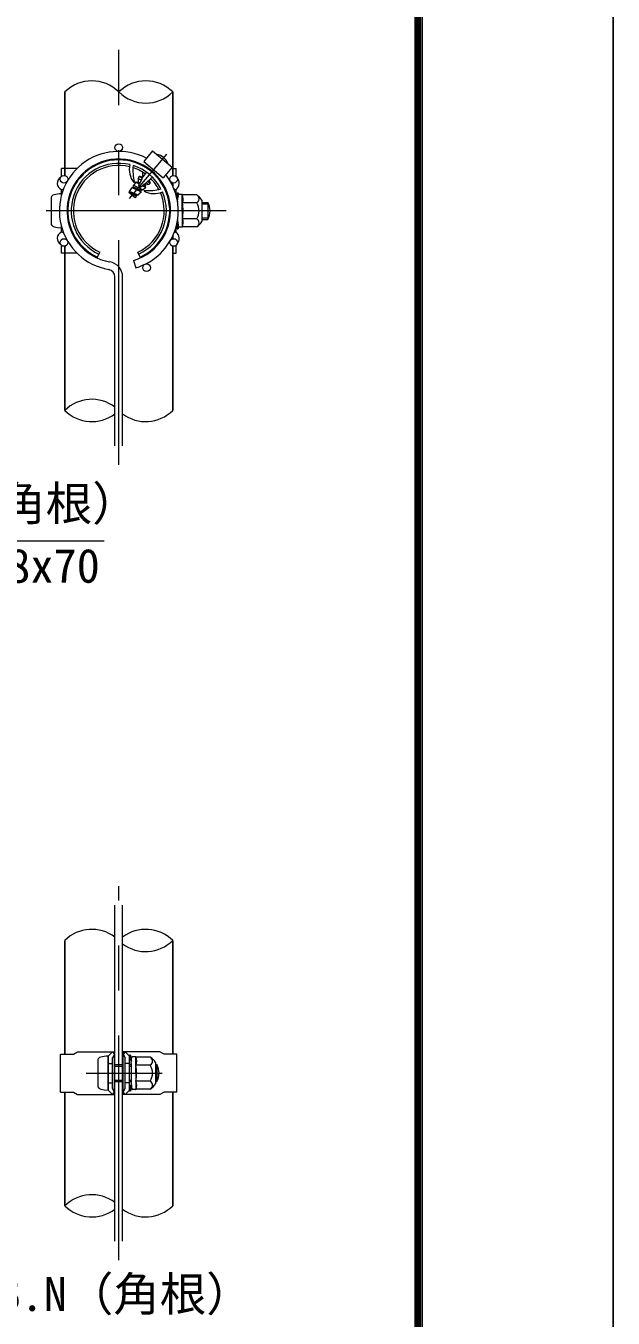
# Model space of a CAD drawing. Units: millimetres, scale not verified. Extents: x -4200 to 4200, y -2970 to 2970.
# Drawn here: x 3370 to 4200, y -420 to 1406 of the extents above; entities that cross this region are included whole.
import ezdxf
from ezdxf.enums import TextEntityAlignment as Align

# ---------------------------------------------------------------- set-up
doc = ezdxf.new("R2010")
doc.units = ezdxf.units.MM
doc.header["$LTSCALE"] = 10
doc.linetypes.add('USER1', pattern=[50.8, 31.75, -6.35, 6.35, -6.35])
for name, color, linetype, lineweight in [('0-4_D-STR-DIM', 7, 'Continuous', 13), ('0-7_D-STR1', 1, 'Continuous', 25), ('0-8_D-BMK', 2, 'USER1', 13), ('0-9_D-STR2', 7, 'Continuous', 13), ('0-A_D-STR3', 3, 'Continuous', 13), ('0-D_D-STR-TXT', 7, 'Continuous', 13), ('0-E_D-TTL', 7, 'Continuous', 25)]:
    doc.layers.add(name, color=color, linetype=linetype, lineweight=lineweight)
doc.styles.add('ＭＳ ゴシック', font='')
doc.styles.get('ＭＳ ゴシック').set_extended_font_data('MS Gothic')

msp = doc.modelspace()

# ---------------------------------------------------------------- linework, layer by layer
at = {"layer": '0-4_D-STR-DIM'}
for centre, start, end in [((3463.31, 1274.52), 45.18146, 134.81854), ((3539.51, 1274.52), 45.18146, 134.81854), ((3539.51, 1351.2), 225.18146, 314.81854), ((3463.31, 824.52), 52.7739, 134.81854), ((3463.31, 901.2), 225.18146, 307.2261), ((3539.51, 901.2), 232.7739, 314.81854), ((3463.31, 75.65), 52.7739, 134.81854), ((3539.51, 75.65), 45.18146, 127.2261), ((3539.51, 152.33), 232.7739, 314.81854), ((3463.31, -299.35), 52.7739, 134.81854), ((3463.31, -222.67), 225.18146, 307.2261), ((3539.51, -222.67), 232.7739, 314.81854)]:
    msp.add_arc(centre, 54.05, start, end, dxfattribs=at)
at = {"layer": '0-7_D-STR1'}
for p, q in [((3425.21, 1312.86), (3425.21, 1194.82)), ((3577.61, 1194.82), (3577.61, 1312.86)), ((3577.61, 1180.21), (3577.61, 1184.3)), ((3577.61, 1180.21), (3577.61, 1184.3)), ((3577.61, 1105.8), (3577.61, 1109.51)), ((3425.21, 1094.9), (3425.21, 862.86)), ((3577.61, 862.86), (3577.61, 1094.9)), ((3425.21, 113.99), (3425.21, -46.51)), ((3577.61, -46.51), (3577.61, 113.99)), ((3425.21, -100.51), (3425.21, -261.01)), ((3577.61, -261.01), (3577.61, -100.51))]:
    msp.add_line(p, q, dxfattribs=at)
at = {"layer": '0-8_D-BMK'}
for p, q in [((3501.41, 786.18), (3501.41, 1372.38)), ((3568.63, 1224.98), (3516.21, 1162.51)), ((3653.05, 1144.86), (3398.93, 1144.86)), ((3501.41, -337.69), (3501.41, 190.67)), ((3455.41, -73.51), (3562.63, -73.51))]:
    msp.add_line(p, q, dxfattribs=at)
at = {"layer": '0-9_D-STR2'}
for p, q in [((3522.32, 1074.72), (3525.41, 1064.37)), ((3496.01, 812.86), (3496.01, 1051.46)), ((3506.81, 812.86), (3506.81, 1051.46)), ((3496.01, -311.01), (3496.01, 163.99)), ((3506.81, -311.01), (3506.81, 163.99))]:
    msp.add_line(p, q, dxfattribs=at)
for centre in [(3501.41, 1234.26), (3423.98, 1189.56), (3578.83, 1189.56), (3423.98, 1100.16), (3578.83, 1100.16), (3540.76, 1064.59)]:
    msp.add_circle(centre, 5.4, dxfattribs=at)
for centre, radius, start, end in [((3501.41, 1144.86), 84, 62.37363, 260.16066), ((3501.41, 1144.86), 73.2, 286.60421, 260.16066), ((3501.41, 1144.86), 84, 286.60421, 37.62637), ((3485.21, 1051.46), 10.8, 0, 80.16066), ((3485.21, 1051.46), 21.6, 0, 80.16066)]:
    msp.add_arc(centre, radius, start, end, dxfattribs=at)
at = {"layer": '0-A_D-STR3'}
for p, q in [((3549.13, 1229.74), (3536.6, 1214.81)), ((3556.24, 1224.47), (3556.05, 1223.94)), ((3536.6, 1214.81), (3564.18, 1191.67)), ((3540.62, 1206.67), (3540.62, 1205.25)), ((3570.28, 1212.68), (3569.79, 1212.41)), ((3442.62, 1204.86), (3420.41, 1204.86)), ((3420.41, 1193.61), (3420.41, 1204.86)), ((3461.61, 1204.86), (3459.48, 1204.86)), ((3528.61, 1190.42), (3528.6, 1185.57)), ((3528.61, 1190.42), (3530.92, 1193.89)), ((3533.06, 1188.3), (3528.97, 1190.6)), ((3534.64, 1191.08), (3530.9, 1193.5)), ((3535.23, 1192.07), (3530.92, 1193.89)), ((3534.92, 1193.1), (3534.36, 1192.44)), ((3535.02, 1199.56), (3535.01, 1193.06)), ((3535.67, 1192.78), (3535.01, 1193.06)), ((3544.77, 1188.07), (3544.18, 1188.31)), ((3545.35, 1188.75), (3544.44, 1187.68)), ((3544.44, 1187.68), (3545.89, 1183.77)), ((3545.35, 1188.75), (3544.86, 1188.95)), ((3547.84, 1189.2), (3545.37, 1188.78)), ((3553.35, 1196.44), (3551.96, 1196.13)), ((3577.61, 1204.86), (3582.41, 1204.86)), ((3582.41, 1193.61), (3582.41, 1204.86)), ((3420.41, 1167.11), (3420.41, 1174.86)), ((3420.41, 1168.86), (3420.41, 1167.11)), ((3516.52, 1172.05), (3515.56, 1170.83)), ((3524.38, 1163.36), (3515.57, 1170.75)), ((3526.52, 1166.52), (3516.21, 1170.81)), ((3516.23, 1171.62), (3516.52, 1172.05)), ((3516.23, 1171.62), (3516.23, 1170.82)), ((3516.52, 1172.05), (3520.54, 1178.07)), ((3528.08, 1167.38), (3516.56, 1172.02)), ((3525.94, 1165.83), (3516.91, 1169.63)), ((3532.45, 1171.59), (3520.36, 1177.55)), ((3532.13, 1173.2), (3520.54, 1178.07)), ((3522.33, 1178.1), (3521.85, 1177.52)), ((3522.33, 1178.1), (3522.34, 1180.68)), ((3525.59, 1185.55), (3522.34, 1180.68)), ((3532.71, 1173.89), (3522.4, 1178.18)), ((3523.69, 1185.42), (3522.66, 1184.97)), ((3535.64, 1174.79), (3522.82, 1180.68)), ((3530.24, 1182.68), (3525.5, 1185.33)), ((3530.68, 1183.62), (3527.93, 1184.77)), ((3531.11, 1184.51), (3528.59, 1185.56)), ((3529.18, 1180.3), (3531.48, 1178.37)), ((3532.87, 1171.41), (3529.86, 1168.56)), ((3536.02, 1174.41), (3532.85, 1173.86)), ((3539.11, 1177.73), (3534.4, 1180.36)), ((3538.34, 1180.4), (3535.88, 1181.43)), ((3539.38, 1177.59), (3536.02, 1174.41)), ((3538.89, 1181.27), (3536.82, 1182.13)), ((3537.48, 1173.85), (3537.22, 1172.76)), ((3538.96, 1181.14), (3538.34, 1180.4)), ((3538.34, 1180.4), (3539.38, 1177.59)), ((3544.03, 1182.01), (3538.96, 1181.14)), ((3544.11, 1182.09), (3539.82, 1184.5)), ((3545.77, 1183.87), (3541.98, 1186.33)), ((3544.03, 1182.01), (3545.89, 1183.77)), ((3582.41, 1167.11), (3582.41, 1174.86)), ((3583.91, 1170.36), (3583.91, 1166.44)), ((3583.91, 1170.36), (3585.41, 1170.36)), ((3585.41, 1170.36), (3585.41, 1166.44)), ((3406.01, 1164.36), (3406.01, 1125.36)), ((3524.38, 1163.36), (3526.36, 1165.23)), ((3526.13, 1165.85), (3526.36, 1165.23)), ((3526.75, 1166.59), (3526.21, 1165.94)), ((3528.01, 1166.8), (3526.75, 1166.59)), ((3528.01, 1166.8), (3529.86, 1168.56)), ((3583.81, 1165.66), (3583.28, 1163.67)), ((3585.31, 1165.66), (3584.01, 1160.78)), ((3584.51, 1158.36), (3585.67, 1167.85)), ((3584.51, 1158.36), (3584.51, 1157.13)), ((3590.98, 1168.11), (3585.97, 1168.11)), ((3591.1, 1144.86), (3591.1, 1168.04)), ((3611.49, 1156.12), (3591.1, 1156.12)), ((3591.4, 1167.38), (3591.26, 1167.89)), ((3611.49, 1167.38), (3591.4, 1167.38)), ((3619.01, 1159.86), (3619.01, 1129.86)), ((3619.01, 1156.86), (3627.41, 1156.86)), ((3619.01, 1154.83), (3628.38, 1154.83)), ((3627.41, 1156.86), (3627.41, 1132.86)), ((3584.51, 1132.6), (3584.51, 1131.36)), ((3591.1, 1144.86), (3591.1, 1121.69)), ((3611.49, 1133.6), (3591.1, 1133.6)), ((3619.01, 1134.89), (3628.38, 1134.89)), ((3619.01, 1132.86), (3627.41, 1132.86)), ((3420.41, 1114.86), (3420.41, 1122.61)), ((3420.41, 1122.61), (3420.41, 1120.86)), ((3582.41, 1114.86), (3582.41, 1122.61)), ((3583.81, 1124.06), (3583.28, 1126.06)), ((3585.31, 1124.06), (3584.01, 1128.95)), ((3584.51, 1131.36), (3585.67, 1121.88)), ((3585.41, 1123.29), (3585.41, 1119.36)), ((3590.91, 1121.61), (3585.97, 1121.61)), ((3611.49, 1122.35), (3591.4, 1122.35)), ((3420.41, 1084.86), (3420.41, 1096.12)), ((3582.41, 1084.86), (3582.41, 1096.12)), ((3442.62, 1084.86), (3420.41, 1084.86)), ((3461.61, 1084.86), (3459.48, 1084.86)), ((3471.41, 1079.41), (3474.66, 1086.5)), ((3531.41, 1079.41), (3528.16, 1086.5)), ((3577.61, 1084.86), (3582.41, 1084.86)), ((3419.21, -100.51), (3419.21, -46.51)), ((3419.21, -46.51), (3437.24, -46.51)), ((3437.24, -46.51), (3443.24, -43.51)), ((3443.24, -43.51), (3495.37, -43.51)), ((3471.97, -54.01), (3471.97, -93.01)), ((3492.36, -43.51), (3486.37, -49.51)), ((3486.37, -97.51), (3486.37, -49.51)), ((3486.37, -49.51), (3486.37, -97.51)), ((3492.36, -43.51), (3495.36, -46.51)), ((3495.36, -46.51), (3492.36, -52)), ((3492.36, -95.02), (3492.36, -52)), ((3493.89, -49.21), (3495.37, -49.21)), ((3495.36, -97.81), (3495.36, -49.21)), ((3495.37, -49.21), (3495.37, -43.51)), ((3559.58, -43.51), (3507.45, -43.51)), ((3507.45, -49.21), (3507.45, -43.51)), ((3510.45, -43.51), (3507.45, -46.51)), ((3507.45, -46.51), (3510.45, -52)), ((3507.45, -97.81), (3507.45, -49.21)), ((3508.93, -49.21), (3507.45, -49.21)), ((3510.45, -43.51), (3516.45, -49.51)), ((3510.45, -95.02), (3510.45, -52)), ((3516.45, -48.01), (3516.45, -52.33)), ((3517.95, -48.01), (3516.45, -48.01)), ((3516.45, -97.51), (3516.45, -49.51)), ((3517.01, -54.07), (3519.17, -57.1)), ((3517.95, -48.01), (3517.95, -52.33)), ((3518.23, -53.2), (3519.47, -54.94)), ((3518.85, -60.01), (3520.01, -50.52)), ((3525.32, -50.26), (3520.31, -50.26)), ((3525.45, -73.51), (3525.45, -50.33)), ((3525.74, -50.99), (3525.61, -50.48)), ((3545.83, -50.99), (3525.74, -50.99)), ((3565.58, -46.51), (3559.58, -43.51)), ((3583.61, -46.51), (3565.58, -46.51)), ((3583.61, -100.51), (3583.61, -46.51)), ((3486.37, -60.01), (3492.36, -60.01)), ((3495.36, -61.51), (3506.81, -61.51)), ((3495.36, -63.54), (3506.81, -63.54)), ((3516.45, -60.01), (3510.45, -60.01)), ((3516.45, -61.51), (3518.85, -61.51)), ((3516.45, -63.54), (3518.85, -63.54)), ((3518.85, -60.01), (3518.85, -87.01)), ((3545.83, -62.25), (3525.45, -62.25)), ((3553.35, -58.51), (3553.35, -88.51)), ((3553.35, -61.51), (3555.37, -61.51)), ((3553.35, -63.54), (3556.34, -63.54)), ((3555.37, -61.51), (3555.37, -85.51)), ((3486.37, -87.01), (3492.36, -87.01)), ((3495.36, -83.48), (3506.81, -83.48)), ((3495.36, -85.51), (3506.81, -85.51)), ((3516.45, -87.01), (3510.45, -87.01)), ((3516.45, -83.48), (3518.85, -83.48)), ((3516.45, -85.51), (3518.85, -85.51)), ((3517.01, -92.95), (3519.17, -89.92)), ((3518.85, -87.01), (3520.01, -96.5)), ((3525.45, -73.51), (3525.45, -96.69)), ((3545.83, -84.77), (3525.45, -84.77)), ((3553.35, -83.48), (3556.34, -83.48)), ((3553.35, -85.51), (3555.37, -85.51)), ((3419.21, -100.51), (3437.24, -100.51)), ((3437.24, -100.51), (3443.24, -103.51)), ((3443.24, -103.51), (3495.37, -103.51)), ((3492.36, -103.51), (3486.37, -97.51)), ((3495.36, -100.51), (3492.36, -95.02)), ((3492.36, -103.51), (3495.36, -100.51)), ((3493.89, -97.81), (3495.37, -97.81)), ((3495.37, -103.51), (3495.37, -97.81)), ((3507.45, -100.51), (3510.45, -95.02)), ((3507.45, -103.51), (3507.45, -97.81)), ((3508.93, -97.81), (3507.45, -97.81)), ((3510.45, -103.51), (3507.45, -100.51)), ((3559.58, -103.51), (3507.45, -103.51)), ((3510.45, -103.51), (3516.45, -97.51)), ((3516.45, -94.69), (3516.45, -99.01)), ((3518.23, -93.82), (3519.47, -92.08)), ((3525.25, -96.76), (3520.31, -96.76)), ((3545.83, -96.03), (3525.74, -96.03)), ((3565.58, -100.51), (3559.58, -103.51)), ((3583.61, -100.51), (3565.58, -100.51))]:
    msp.add_line(p, q, dxfattribs=at)
for points in [[(3549.13, 1229.74), (3576.71, 1206.6), (3564.18, 1191.67)], [(3528.59, 1185.56), (3527.93, 1184.77), (3525.59, 1185.55)], [(3532.85, 1173.86), (3532.23, 1173.12), (3532.87, 1171.41)], [(3583.91, 1123.29), (3583.91, 1119.36), (3585.41, 1119.36)], [(3517.95, -94.69), (3517.95, -99.01), (3516.45, -99.01)]]:
    msp.add_lwpolyline(points, dxfattribs=at)
for centre, radius, start, end in [((3551.54, 1204.6), 20.41, 20.1954, 79.8046), ((3501.41, 1144.86), 72, 294.62432, 245.37568), ((3501.41, 1144.86), 67.2, 76.51477, 245.37568), ((3501.41, 1144.86), 64.2, 76.39388, 245.37568), ((3545.36, 1203.23), 29.13, 166.14552, 218.81508), ((3580.63, 1202.03), 59.31, 173.19065, 196.25963), ((3501.41, 1144.86), 64.2, 54.62674, 71.81465), ((3501.41, 1144.86), 67.2, 27.59553, 72.40447), ((3424.16, 1183.86), 9.75, 119.47317, 247.38014), ((3616.71, 1142.77), 95.24, 143.32909, 156.79151), ((3479.32, 1258.05), 95.24, 303.20849, 316.67091), ((3501.41, 1144.86), 64.2, 28.18535, 45.37326), ((3575.66, 1183.86), 11.25, 306.8699, 43.36468), ((3418.87, 1183.86), 9.13, 279.7159, 299.45512), ((3418.87, 1183.86), 9.13, 9.9641, 11.59585), ((3501.41, 1144.86), 64.2, 294.62432, 23.60612), ((3501.41, 1144.86), 67.2, 294.62432, 23.48523), ((3551.26, 1198.29), 29.13, 241.18492, 293.85448), ((3543.95, 1232.81), 59.31, 263.74037, 286.80935), ((3583.95, 1183.86), 9.13, 240.54488, 260.2841), ((3580.91, 1166.44), 3, 345.11181, 0), ((3586.91, 1160.01), 3, 165.11181, 171.06848), ((3582.79, 1157.06), 1.71, 2.43295, 14.61313), ((3582.41, 1166.44), 3, 345.11181, 0), ((3585.97, 1167.81), 0.3, 90, 173), ((3590.98, 1167.81), 0.3, 15, 90), ((3576.46, 1161.75), 15.97, 339.37322, 22.7756), ((3528.84, 1144.86), 63.57, 0, 10.20031), ((3608.44, 1161.75), 6.4, 298.45309, 61.54691), ((3594.22, 1144.86), 20.62, 0, 33.09348), ((3598.68, 1147.1), 24, 32.13463, 57.68315), ((3604.91, 1144.86), 25.5, 331.92751, 28.07249), ((3582.79, 1132.67), 1.71, 345.38687, 357.56705), ((3576.46, 1127.98), 15.97, 337.2244, 20.62678), ((3528.84, 1144.86), 63.57, 349.79969, 0), ((3594.22, 1144.86), 20.62, 326.90652, 0), ((3608.44, 1127.98), 6.4, 298.45309, 61.54691), ((3424.16, 1105.86), 9.75, 112.61986, 240.52683), ((3418.87, 1105.86), 9.13, 60.54488, 80.2841), ((3583.95, 1105.86), 9.13, 99.7159, 119.45512), ((3575.66, 1105.86), 11.25, 316.63532, 53.1301), ((3580.91, 1123.29), 3, 360, 14.88819), ((3586.91, 1129.72), 3, 188.93152, 194.88819), ((3582.41, 1123.29), 3, 360, 14.88819), ((3585.97, 1121.91), 0.3, 187, 270), ((3590.91, 1121.91), 0.3, 270, 337.2244), ((3598.68, 1142.63), 24, 302.31685, 327.86537), ((3418.87, 1105.86), 9.13, 348.40415, 350.0359), ((3583.95, 1105.86), 9.13, 189.9641, 191.59585), ((3519.45, -52.33), 3, 180, 215.53768), ((3519.45, -52.33), 1.5, 180, 215.53768), ((3520.31, -50.56), 0.3, 90, 173), ((3525.32, -50.56), 0.3, 15, 90), ((3510.8, -56.63), 15.97, 339.37322, 22.7756), ((3542.78, -56.62), 6.4, 298.45309, 61.54691), ((3533.03, -71.28), 24, 32.13463, 57.68315), ((3517.95, -57.97), 1.5, 33.43373, 35.53768), ((3463.18, -73.51), 63.57, 0, 10.20031), ((3528.56, -73.51), 20.62, 0, 33.09348), ((3532.87, -73.51), 25.5, 331.92751, 28.07249), ((3517.95, -89.05), 1.5, 324.46232, 326.56627), ((3510.8, -90.39), 15.97, 337.2244, 20.62678), ((3463.18, -73.51), 63.57, 349.79969, 0), ((3528.56, -73.51), 20.62, 326.90652, 0), ((3542.78, -90.4), 6.4, 298.45309, 61.54691), ((3533.03, -75.74), 24, 302.31685, 327.86537), ((3519.45, -94.69), 3, 144.46232, 180), ((3519.45, -94.69), 1.5, 144.46232, 180), ((3520.31, -96.46), 0.3, 187, 270), ((3525.25, -96.46), 0.3, 270, 337.2244)]:
    msp.add_arc(centre, radius, start, end, dxfattribs=at)
for centre, start_param, end_param in [((3420.41, 1164.36), 1.5707963, 3.1415927), ((3420.41, 1125.36), 3.1415927, 4.712389), ((3486.37, -54.01), 1.5707963, 3.1415927), ((3486.37, -93.01), 3.1415927, 4.712389)]:
    msp.add_ellipse(centre, major_axis=(14.4, 0), ratio=0.3125, start_param=start_param, end_param=end_param, dxfattribs=at)
at = {"layer": '0-D_D-STR-TXT'}
msp.add_lwpolyline([(2780.3, 1101.37), (2756.43, 1134.16), (2774.34, 1098.39), (2984.47, 678.53), (3480.58, 678.53)], dxfattribs=at)
at = {"layer": '0-E_D-TTL', "color": 2}
msp.add_lwpolyline([(-4200, 2970), (4200, 2970), (4200, -2970), (-4200, -2970)], close=True, dxfattribs=at)
at = {"layer": '0-E_D-TTL'}
for points in [[(-3930, 2750), (3930, 2750), (3930, -2750), (-3930, -2750)], [(-3927.5, 2747.5), (3927.5, 2747.5), (3927.5, -2747.5), (-3927.5, -2747.5)], [(-3925, 2745), (3925, 2745), (3925, -2745), (-3925, -2745)], [(-3922.5, 2742.5), (3922.5, 2742.5), (3922.5, -2742.5), (-3922.5, -2742.5)], [(-3920, 2740), (3920, 2740), (3920, -2740), (-3920, -2740)]]:
    msp.add_lwpolyline(points, close=True, dxfattribs=at)

# ---------------------------------------------------------------- texts
at = {"layer": '0-D_D-STR-TXT', "style": 'ＭＳ ゴシック'}
for s, p in [('継手B.N（角根）', (3037.68, 693.02)), ('M8x70', (3311.11, 604.99)), ('バンドB.N（角根）', (3133.21, -423.99))]:
    msp.add_text(s, height=48.09, dxfattribs=at).set_placement(p, align=Align.BOTTOM_LEFT)

doc.saveas('drawing.dxf')
